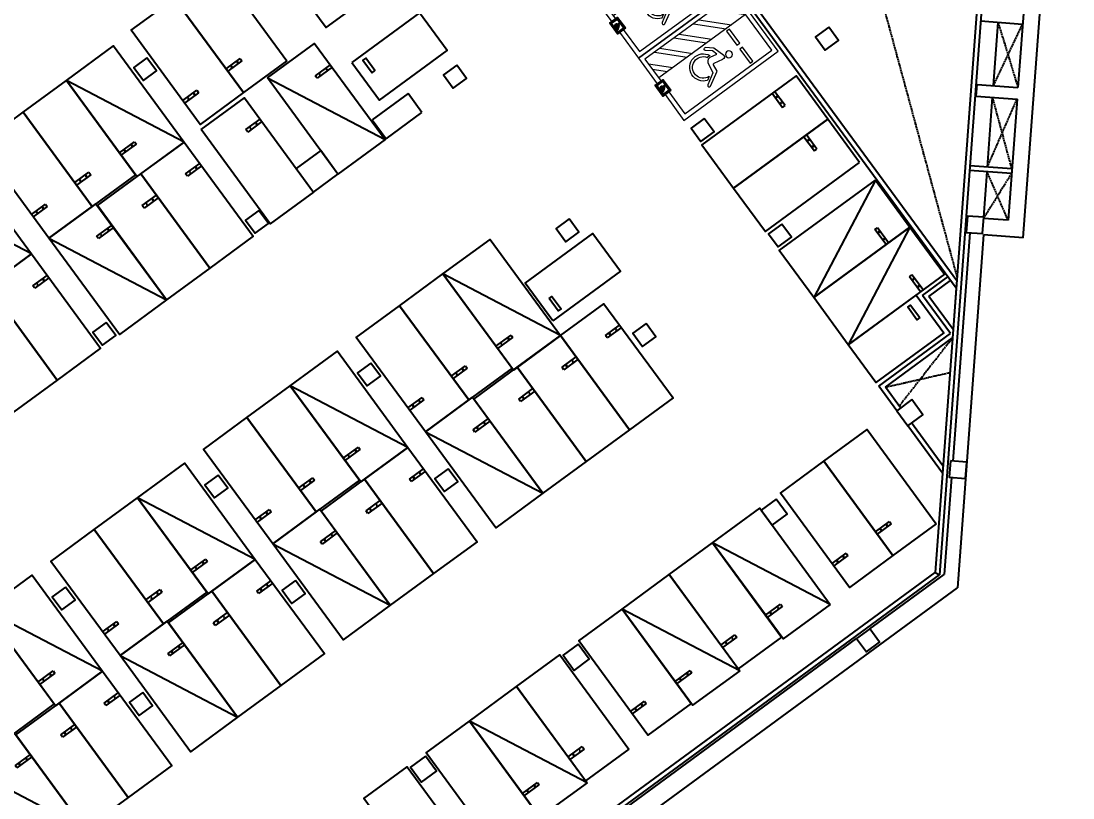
# Model space of a CAD drawing. Header units: millimetres. Extents: x 78082221 to 78451133, y -34402202 to -34172290.
# Drawn here: x 78348784 to 78393796, y -34302962 to -34269726 of the extents above; entities that cross this region are included whole.
import ezdxf

# ---------------------------------------------------------------- set-up
doc = ezdxf.new("R2010")
doc.units = ezdxf.units.MM
doc.header["$LTSCALE"] = 100
doc.header["$MEASUREMENT"] = 0
doc.header["$PDMODE"] = 1
doc.header["$PDSIZE"] = -3
doc.linetypes.add('XR-B2$0$CENTER', pattern=[2, 1.25, -0.25, 0.25, -0.25])
doc.layers.get('0').update_dxf_attribs({"color": 2, "linetype": 'CONTINUOUS'})
doc.layers.get('Defpoints').update_dxf_attribs({"color": 142, "linetype": 'CONTINUOUS'})
doc.layers.add('E-PLAN', color=115, linetype='CONTINUOUS')
doc.layers.add('Z', color=115, linetype='CONTINUOUS')
doc.styles.add('c-b2$0$맑은고딕', font='', dxfattribs={"width": 0.8})
doc.styles.add('돋움', font='', dxfattribs={"width": 0.9})
doc.styles.get('c-b2$0$맑은고딕').set_extended_font_data('Malgun Gothic')
doc.styles.get('돋움').set_extended_font_data('Dotum')
doc.dimstyles.new('c-b2$0$std_style', dxfattribs={"dimscale": 500, "dimtxt": 3, "dimasz": 1, "dimexe": 1.5, "dimexo": 2, "dimgap": 1, "dimtad": 1, "dimtoh": 1, "dimdec": 0, "dimzin": 0, "dimdsep": 46, "dimtxsty": 'c-b2$0$맑은고딕', "dimblk": 'c-b2$0$01420DDOT01', "dimcen": 2.5, "dimdle": 8, "dimclrd": 256, "dimclre": 256, "dimclrt": 256, "dimadec": 0, "dimazin": 0, "dimtfac": 1, "dimtdec": 0, "dimtix": 1, "dimtmove": 2, "dimatfit": 3, "dimldrblk": 'c-b2$0$_ClosedBlank', "dimfxl": 1, "dimtolj": 1, "dimtzin": 0, "dimlwd": -1, "dimlwe": -1, "dimarcsym": 0})

# ---------------------------------------------------------------- blocks, each defined once
blk = doc.blocks.new('XR-B2$0$XR-지하3층$0$확장형 주차')
at = {"layer": 'E-PLAN'}
for p, q in [((0, 3965), (800, 3965)), ((0, 3835), (800, 3835)), ((800, 3835), (800, 3965))]:
    blk.add_line(p, q, dxfattribs=at)
blk.add_lwpolyline([(2500, 5100), (0, 5100), (0, 0), (2500, 0)], close=True, dxfattribs=at)
blk.add_lwpolyline([(2500, 5100), (0, 0)], dxfattribs=at)
for centre in [(238, 3900), (613, 3900)]:
    blk.add_circle(centre, 17.5, dxfattribs=at)
blk = doc.blocks.new('XR-B2$0$XR-지하3층$0$일반형 주차')
at = {"layer": 'E-PLAN'}
for p, q in [((750, 3865), (0, 3865)), ((0, 3735), (750, 3735)), ((750, 3735), (750, 3865))]:
    blk.add_line(p, q, dxfattribs=at)
blk.add_lwpolyline([(2300, 5000), (0, 5000), (0, 0), (2300, 0)], close=True, dxfattribs=at)
for centre in [(238, 3800), (563, 3800)]:
    blk.add_circle(centre, 17.5, dxfattribs=at)
blk = doc.blocks.new('XR-B2$0$XR-지하3층$0$A$C73B52ADF')
at = {"layer": 'E-PLAN'}
for points in [[(-2038, 2466), (-38, 2466), (-38, -1134), (-2038, -1134)], [(-1166, 2021), (-1166, 1871), (-1832, 1871), (-1832, 2021)]]:
    blk.add_lwpolyline(points, close=True, dxfattribs=at)
blk = doc.blocks.new('XR-B2$0$XR-지하3층$0$장애인 주차')
at = {"layer": 'E-PLAN', "lineweight": 5}
for p, q in [((4572, 3795), (4572, -805)), ((5572, 2795), (4572, 3795)), ((5572, 3078), (4855, 3795)), ((5572, 2045), (4572, 3045)), ((5572, 1762), (4572, 2762)), ((3689, 1485), (3600, 1888)), ((3699, 2009), (4214, 1851)), ((3992, 1503), (3925, 1810)), ((3925, 1810), (4151, 1741)), ((4214, 1851), (4443, 1569)), ((5572, 1012), (4572, 2012)), ((4055, 1528), (4053, 1393)), ((4151, 1741), (4355, 1493)), ((5572, 729), (4572, 1729)), ((3348, 969), (3257, 820)), ((5572, -21), (4572, 979)), ((5572, -304), (4572, 696)), ((5323, -805), (4572, -54)), ((5041, -805), (4572, -336))]:
    blk.add_line(p, q, dxfattribs=at)
at = {"layer": 'E-PLAN', "ltscale": 4}
for p, q in [((4165, -1005), (4165, -805)), ((4165, -805), (4165, -905))]:
    blk.add_line(p, q, dxfattribs=at)
at = {"layer": 'E-PLAN', "lineweight": 5}
for points in [[(3842, -1005), (2472, -1005), (2472, 3995), (5772, 3995), (5772, -1005), (4402, -1005)], [(3842, -805), (2672, -805), (2672, 3795), (5572, 3795), (5572, -805), (4402, -805)]]:
    blk.add_lwpolyline(points, dxfattribs=at)
for points in [[(3523, 2720), (2773, 2720), (2773, 2870), (3523, 2870)], [(4473, 2720), (3723, 2720), (3723, 2870), (4473, 2870)]]:
    blk.add_lwpolyline(points, close=True, dxfattribs=at)
for points in [[(3094, 715, -1.000002), (2987, 770), (3330, 1379), (3640, 1415)], [(3992, 1503, -0.343093), (3870, 1283), (3381, 1194), (3094, 715)]]:
    blk.add_lwpolyline(points, format="xyb", dxfattribs=at)
at = {"layer": 'E-PLAN', "ltscale": 4}
for points in [[(3842, -695), (3842, -1115), (4402, -1115), (4402, -695)], [(3892, -745), (3892, -1065), (4352, -1065), (4352, -745)]]:
    blk.add_lwpolyline(points, close=True, dxfattribs=at)
at = {"layer": 'E-PLAN'}
for points in [[(4161, -797), (4152, -916), (4058, -916), (4021, -1003), (3982, -990), (3988, -973), (4011, -981), (4046, -898), (4136, -898), (4137, -881), (4072, -881), (4072, -863), (4138, -863), (4142, -810)], [(4167, -882), (4169, -863)]]:
    blk.add_lwpolyline(points, dxfattribs=at)
at = {"layer": 'E-PLAN', "lineweight": 5}
blk.add_circle((3613, 2216), 150, dxfattribs=at)
for centre, radius, start, end in [((3682, 1922), 88.4, 79.1143, 202.3185), ((3810, 1000), 582, 198.006, 65.0949), ((3809, 1000), 462, 183.8525, 58.2396), ((3632, 1473), 57.7, 276.2786, 12.4353), ((4394, 1537), 58.8, 227.9655, 33.7904)]:
    blk.add_arc(centre, radius, start, end, dxfattribs=at)
at = {"layer": 'E-PLAN'}
for centre, radius, start, end in [((4127, -942), 89.2, 206.535, 62.4866), ((4127, -942), 71.5, 192.8781, 56.1688), ((4140, -787), 22.8, 335.1173, 274.9698)]:
    blk.add_arc(centre, radius, start, end, dxfattribs=at)
blk = doc.blocks.new('c-b2$0$01420DDOT01')
blk.add_line((-1.5, 0), (1.5, 0))
at = {"const_width": 0.5}
blk.add_lwpolyline([(-0.25, 0, 1), (0.25, 0, 1)], format="xyb", close=True, dxfattribs=at)
blk = doc.blocks.new('*D45')
at = {"layer": 'Defpoints', "color": 0, "transparency": 16777216}
for p in [(78376897, -34194803), (78369317, -34200361), (78431577, -34285283)]:
    blk.add_point(p, dxfattribs=at)
at = {"layer": 'Z', "transparency": 16777216}
for p, q in [((78370123, -34199770), (78377502, -34194359)), ((78438862, -34279322), (78377193, -34195206)), ((78432383, -34284691), (78439763, -34279281))]:
    blk.add_line(p, q, dxfattribs=at)
at = {"layer": 'Z', "transparency": 16777216, "xscale": 500, "yscale": 500, "zscale": 500}
for p, rotation in [((78376897, -34194803), 126.2469342978869), ((78439158, -34279725), 306.2469342978869)]:
    blk.add_blockref('c-b2$0$01420DDOT01', p, dxfattribs=dict(at, rotation=rotation))
at = {"layer": 'Z', "transparency": 16777216, "insert": (78409339, -34236302), "char_height": 2250, "attachment_point": 5, "rotation": 306.2469, "style": '돋움'}
blk.add_mtext('\\A1;105300', dxfattribs=at)
blk = doc.blocks.new('c-b2$0$_ClosedBlank')
at = {"color": 0, "linetype": 'ByBlock', "lineweight": -2}
for p, q in [((-1, 0.167), (0, 0)), ((-1, 0.167), (-1, -0.167)), ((0, 0), (-1, -0.167))]:
    blk.add_line(p, q, dxfattribs=at)

msp = doc.modelspace()

# ---------------------------------------------------------------- linework, layer by layer
at = {"layer": 'Z', "ltscale": 0.5}
for p, q in [((78391287.7, -34247591.6), (78387896.5, -34293314)), ((78391029.5, -34253777.1), (78388089.2, -34293420.4)), ((78388798.6, -34281151.1), (78370564.2, -34256279.7, 0)), ((78388821.4, -34280843.9), (78370725.5, -34256161.5, 0)), ((78391641, -34269866.9), (78389846, -34269733.8)), ((78390393.4, -34272488.4), (78390593.6, -34269789.2)), ((78365348.2, -34272832), (78363815.9, -34273955.5)), ((78365939.4, -34273638.5), (78365348.2, -34272832)), ((78390135, -34275971.8), (78390356.9, -34272980)), ((78364407.1, -34274761.9), (78365939.4, -34273638.5)), ((78363815.9, -34273955.5), (78364407.1, -34274761.9)), ((78361606.4, -34275265.3), (78360557.9, -34276033.9)), ((78362345.4, -34276273.5), (78361606.4, -34275265.3)), ((78360557.9, -34276033.9), (78361296.9, -34277042)), ((78391167.5, -34276248.9), (78389372.6, -34276115.8)), ((78391182.3, -34276049.5), (78389387.4, -34275916.3)), ((78361296.9, -34277042), (78362345.4, -34276273.5)), ((78389975.4, -34278122.8), (78390120.2, -34276171.2)), ((78387355.3, -34281465.8), (78388444.1, -34280667.6)), ((78387634.9, -34281508.8), (78388562.3, -34280828.9)), ((78388798.6, -34281151.1), (78388562.3, -34280828.9)), ((78388552.7, -34283098.9), (78387355.3, -34281465.8)), ((78388667.6, -34282917.4), (78387634.9, -34281508.8)), ((78388798.6, -34281151.1), (78388667.6, -34282917.4)), ((78385488.1, -34285345.7), (78388552.7, -34283098.9)), ((78385767.6, -34285388.7), (78388640.5, -34283282.5)), ((78386256.7, -34286394.1), (78385488.1, -34285345.7)), ((78386418, -34286275.9), (78385767.6, -34285388.7)), ((78388211.9, -34289061), (78386729.7, -34287039.3)), ((78388234.7, -34288753.8), (78386891, -34286921)), ((78351841.2, -34319747.5), (78387896.1, -34293314)), ((78363553.4, -34311408.8), (78388089.2, -34293420.4))]:
    msp.add_line(p, q, dxfattribs=at)
at = {"layer": 'Z'}
for p, q in [((78391665.3, -34279000.4), (78393581.3, -34253171.3)), ((78391917.8, -34266133.8), (78391440.7, -34272566.1)), ((78389658.4, -34272935.3), (78389695.4, -34272436.7)), ((78389695.4, -34272436.7), (78391440.7, -34272566.1)), ((78389658.4, -34272935.3), (78391403.7, -34273064.8)), ((78391403.7, -34273064.8), (78391019, -34278250.5)), ((78391019, -34278250.5), (78389971.7, -34278172.8)), ((78389375.9, -34278780.5), (78388650.8, -34288553.5)), ((78389970.2, -34278874.6), (78388850, -34293978.6)), ((78391665.3, -34279000.4), (78389970.2, -34278874.6)), ((78388599, -34289251.6), (78388291.5, -34293396)), ((78385105.1, -34295732.2), (78388291.5, -34293396)), ((78387896.5, -34293314), (78388089.2, -34293420.4)), ((78366505, -34310360.8), (78388850, -34293978.6)), ((78365386.8, -34310188.6), (78384540.6, -34296146))]:
    msp.add_line(p, q, dxfattribs=at)
at = {"layer": 'Z', "linetype": 'XR-B2$0$CENTER', "ltscale": 0.5}
for p, q in [((78382592.4, -34257709.6), (78388833.7, -34280678.2)), ((78390593.6, -34269789.2), (78391441.2, -34272559.1)), ((78390393.9, -34272481.4), (78391640.9, -34269866.9)), ((78390135, -34275971.8), (78391404.2, -34273057.7)), ((78391182.3, -34276049.5), (78390356.8, -34272980)), ((78389971.7, -34278172.8), (78391167.5, -34276248.9)), ((78391019.5, -34278243.4), (78390120.2, -34276171.2)), ((78388640.5, -34283282.5), (78386362.7, -34286195.8)), ((78385769.6, -34285387.3), (78388530.9, -34284761.1))]:
    msp.add_line(p, q, dxfattribs=at)
at = {"layer": 'Z', "ltscale": 0.5}
for points in [[(78383344.9, -34269991.5), (78382780.3, -34270405.4), (78383194.2, -34270969.9), (78383758.7, -34270556)], [(78354169, -34271294.4), (78353604.4, -34271708.2), (78354018.3, -34272272.8), (78354582.9, -34271858.9)], [(78367426.2, -34271618.5), (78366861.7, -34272032.4), (78367275.6, -34272596.9), (78367840.1, -34272183)], [(78378022.1, -34273893.9), (78377457.6, -34274307.7), (78377871.5, -34274872.3), (78378436, -34274458.4)], [(78358958.2, -34277826.8), (78358393.7, -34278240.7), (78358807.6, -34278805.2), (78359372.1, -34278391.3)], [(78372245.1, -34278191.3), (78371680.5, -34278605.2), (78372094.4, -34279169.7), (78372658.9, -34278755.8)], [(78389277.3, -34278071.3), (78389225.8, -34278769.4), (78389923.9, -34278820.9), (78389975.4, -34278122.8)], [(78381333.2, -34278410.1), (78380768.7, -34278824), (78381182.6, -34279388.5), (78381747.1, -34278974.7)], [(78352425.8, -34282616.1), (78351861.2, -34283030), (78352275.1, -34283594.5), (78352839.7, -34283180.6)], [(78375526.6, -34282667.2), (78374962.1, -34283081.1), (78375375.9, -34283645.7), (78375940.5, -34283231.8)], [(78363747.5, -34284359.3), (78363183, -34284773.2), (78363596.8, -34285337.7), (78364161.4, -34284923.8)], [(78386901.9, -34285921.1), (78386256.7, -34286394.1), (78386729.7, -34287039.3), (78387374.9, -34286566.3)], [(78388551, -34288546.1), (78388499.2, -34289244.2), (78389197.3, -34289295.9), (78389249, -34288597.9)], [(78357215, -34289148.5), (78356650.5, -34289562.4), (78357064.4, -34290126.9), (78357628.9, -34289713.1)], [(78367058.6, -34288875.5), (78366494, -34289289.4), (78366907.9, -34289854), (78367472.5, -34289440.1)], [(78381095.2, -34290178.2), (78380450.1, -34290651.2), (78380923.1, -34291296.4), (78381568.3, -34290823.4)], [(78360526.1, -34293664.8), (78359961.6, -34294078.7), (78360375.5, -34294643.2), (78360940, -34294229.3)], [(78350682.6, -34293937.8), (78350118, -34294351.7), (78350531.9, -34294916.2), (78351096.5, -34294502.3)], [(78385105.1, -34295732.2), (78384540.6, -34296146), (78384954.5, -34296710.6), (78385519, -34296296.7)], [(78372627.2, -34296386.5), (78371982.1, -34296859.5), (78372455.1, -34297504.7), (78373100.3, -34297031.7)], [(78353993.7, -34298454.1), (78353429.1, -34298867.9), (78353843, -34299432.5), (78354407.6, -34299018.6)], [(78366094.8, -34301175.8), (78365449.6, -34301648.8), (78365922.6, -34302294), (78366567.8, -34301821)]]:
    msp.add_lwpolyline(points, close=True, dxfattribs=at)

# ---------------------------------------------------------------- block references
at = {"layer": 'Z', "lineweight": 5, "xscale": -1, "rotation": 306.2099657136652}
for p in [(78377472.9, -34272712.4), (78379422.4, -34275375)]:
    msp.add_blockref('XR-B2$0$XR-지하3층$0$장애인 주차', p, dxfattribs=at)
at = {"layer": 'Z', "xscale": -1}
for name, p, rotation in [('XR-B2$0$XR-지하3층$0$A$C73B52ADF', (78363854.6, -34268580.9), 126.2462514102595), ('XR-B2$0$XR-지하3층$0$일반형 주차', (78355346.6, -34268757), 216.2469337012116), ('XR-B2$0$XR-지하3층$0$일반형 주차', (78353491.7, -34270116.9), 216.2469337012116), ('XR-B2$0$XR-지하3층$0$A$C73B52ADF', (78366128.2, -34271682), 126.2462514102595), ('XR-B2$0$XR-지하3층$0$확장형 주차', (78364361.6, -34274795.3), 36.24693370121151), ('XR-B2$0$XR-지하3층$0$확장형 주차', (78350728.2, -34272267), 216.2469337012116), ('XR-B2$0$XR-지하3층$0$일반형 주차', (78348873.3, -34273626.9), 216.2469337012116), ('XR-B2$0$XR-지하3층$0$일반형 주차', (78361296.9, -34277042.2), 36.24693370121151), ('XR-B2$0$XR-지하3층$0$일반형 주차', (78347018.4, -34274986.8), 216.2469337012116), ('XR-B2$0$XR-지하3층$0$일반형 주차', (78358716.2, -34278934.2), 36.24693370121151), ('XR-B2$0$XR-지하3층$0$확장형 주차', (78344195.7, -34277056.3), 216.2469337012116), ('XR-B2$0$XR-지하3층$0$일반형 주차', (78356861.3, -34280294.2), 36.24693370121151), ('XR-B2$0$XR-지하3층$0$확장형 주차', (78382704, -34281559), 306.2390943089007), ('XR-B2$0$XR-지하3층$0$확장형 주차', (78355006.4, -34281654.1), 36.24693370121151), ('XR-B2$0$XR-지하3층$0$확장형 주차', (78384182.4, -34283575), 306.2390943089007), ('XR-B2$0$XR-지하3층$0$확장형 주차', (78366839.2, -34280542.7), 216.2469337012116), ('XR-B2$0$XR-지하3층$0$일반형 주차', (78352183.7, -34283723.5), 36.24693370121151), ('XR-B2$0$XR-지하3층$0$일반형 주차', (78364984.3, -34281902.6), 216.2469337012116), ('XR-B2$0$XR-지하3층$0$일반형 주차', (78350328.8, -34285083.4), 36.24693370121151), ('XR-B2$0$XR-지하3층$0$일반형 주차', (78363129.4, -34283262.5), 216.2469337012116), ('XR-B2$0$XR-지하3층$0$일반형 주차', (78376682, -34285850), 36.24693370121151), ('XR-B2$0$XR-지하3층$0$일반형 주차', (78374827.2, -34287209.9), 36.24693370121151), ('XR-B2$0$XR-지하3층$0$확장형 주차', (78360306.7, -34285331.9), 216.2469337012116), ('XR-B2$0$XR-지하3층$0$일반형 주차', (78372972.3, -34288569.8), 36.24693370121151), ('XR-B2$0$XR-지하3층$0$일반형 주차', (78358451.8, -34286691.8), 216.2469337012116), ('XR-B2$0$XR-지하3층$0$확장형 주차', (78371117.4, -34289929.7), 36.24693370121151), ('XR-B2$0$XR-지하3층$0$일반형 주차', (78356596.9, -34288051.7), 216.2469337012116), ('XR-B2$0$XR-지하3층$0$일반형 주차', (78383133, -34288560.3), 216.2469337012116), ('XR-B2$0$XR-지하3층$0$일반형 주차', (78368294.7, -34291999.2), 36.24693370121151), ('XR-B2$0$XR-지하3층$0$확장형 주차', (78353774.3, -34290121.2), 216.2469337012116), ('XR-B2$0$XR-지하3층$0$일반형 주차', (78381278.1, -34289920.2), 216.2469337012116), ('XR-B2$0$XR-지하3층$0$일반형 주차', (78366439.8, -34293359.1), 36.24693370121151), ('XR-B2$0$XR-지하3층$0$일반형 주차', (78351919.4, -34291481.1), 216.2469337012116), ('XR-B2$0$XR-지하3층$0$확장형 주차', (78364584.9, -34294719), 36.24693370121151), ('XR-B2$0$XR-지하3층$0$확장형 주차', (78378374.8, -34292048.8), 216.2469337012116), ('XR-B2$0$XR-지하3층$0$일반형 주차', (78350064.5, -34292841), 216.2469337012116), ('XR-B2$0$XR-지하3층$0$일반형 주차', (78376519.9, -34293408.7), 216.2469337012116), ('XR-B2$0$XR-지하3층$0$일반형 주차', (78361762.2, -34296788.4), 36.24693370121151), ('XR-B2$0$XR-지하3층$0$확장형 주차', (78347241.8, -34294910.4), 216.2469337012116), ('XR-B2$0$XR-지하3층$0$확장형 주차', (78374503.7, -34294886.8), 216.2469337012116), ('XR-B2$0$XR-지하3층$0$일반형 주차', (78359907.3, -34298148.3), 36.24693370121151), ('XR-B2$0$XR-지하3층$0$일반형 주차', (78345386.9, -34296270.3), 216.2469337012116), ('XR-B2$0$XR-지하3층$0$일반형 주차', (78372648.8, -34296246.8), 216.2469337012116), ('XR-B2$0$XR-지하3층$0$확장형 주차', (78358052.4, -34299508.2), 36.24693370121151), ('XR-B2$0$XR-지하3층$0$일반형 주차', (78369987.4, -34298197.9), 216.2469337012116), ('XR-B2$0$XR-지하3층$0$일반형 주차', (78355229.8, -34301577.7), 36.24693370121151), ('XR-B2$0$XR-지하3층$0$확장형 주차', (78367971.2, -34299676.1), 216.2469337012116), ('XR-B2$0$XR-지하3층$0$일반형 주차', (78353374.9, -34302937.6), 36.24693370121151), ('XR-B2$0$XR-지하3층$0$일반형 주차', (78366116.3, -34301036), 216.2469337012116), ('XR-B2$0$XR-지하3층$0$확장형 주차', (78351520, -34304297.5), 36.24693370121151), ('XR-B2$0$XR-지하3층$0$일반형 주차', (78363454.9, -34302987.2), 216.2469337012116)]:
    msp.add_blockref(name, p, dxfattribs=dict(at, rotation=rotation))
at = {"layer": 'Z'}
for name, p, rotation in [('XR-B2$0$XR-지하3층$0$일반형 주차', (78377914.4, -34275026.8), 306.2547729097892), ('XR-B2$0$XR-지하3층$0$일반형 주차', (78379274.6, -34276881.5), 306.2547729097892), ('XR-B2$0$XR-지하3층$0$A$C73B52ADF', (78372316.4, -34279456.2, 0), 126.2476150512133), ('XR-B2$0$XR-지하3층$0$A$C73B52ADF', (78386302.1, -34284547.6), 306.2476150512133)]:
    msp.add_blockref(name, p, dxfattribs=dict(at, rotation=rotation))

# ---------------------------------------------------------------- dimensions: what is measured, and where the dimension line sits
dim = msp.add_linear_dim(base=(78376897.4, -34194802.9), p1=(78431576.9, -34285282.7), p2=(78369316.5, -34200360.8), angle=126.24693, dimstyle='c-b2$0$std_style', override={"dimtxt": 4.5, "dimtxsty": '돋움'}, dxfattribs=at)
dim.commit()
dim.dimension.update_dxf_attribs({"geometry": '*D45', "text_midpoint": (78409339.3, -34236302.1)})

doc.saveas('drawing.dxf')
